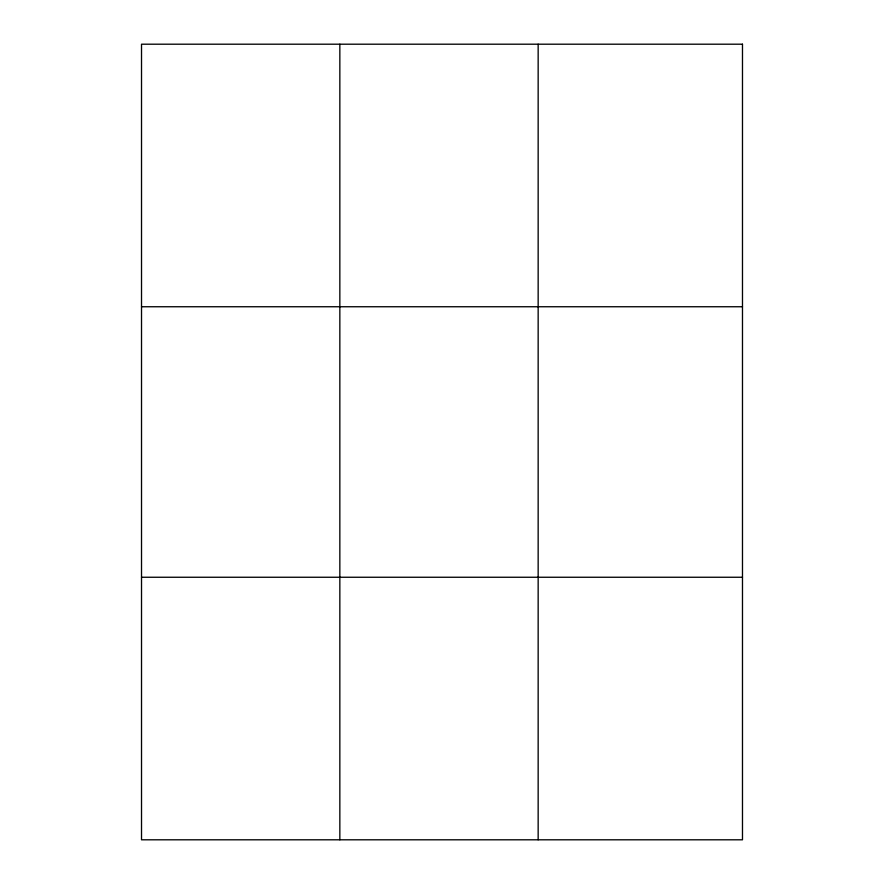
<?xml version="1.0" encoding="UTF-8"?>
<svg xmlns="http://www.w3.org/2000/svg" width="884" height="884" viewBox="0 0 884 884"><rect width="100%" height="100%" fill="white"/><g stroke="black" fill="none" stroke-linecap="round" stroke-linejoin="round"><path stroke-width="1.33" d="M339.843 44.2L339.843 839.8M538.157 44.2L538.157 839.8M141.517 306.748L742.483 306.748M141.517 577.252L742.483 577.252M742.483 44.2L742.483 839.8L141.517 839.8L141.517 44.2L742.483 44.2"/></g></svg>
